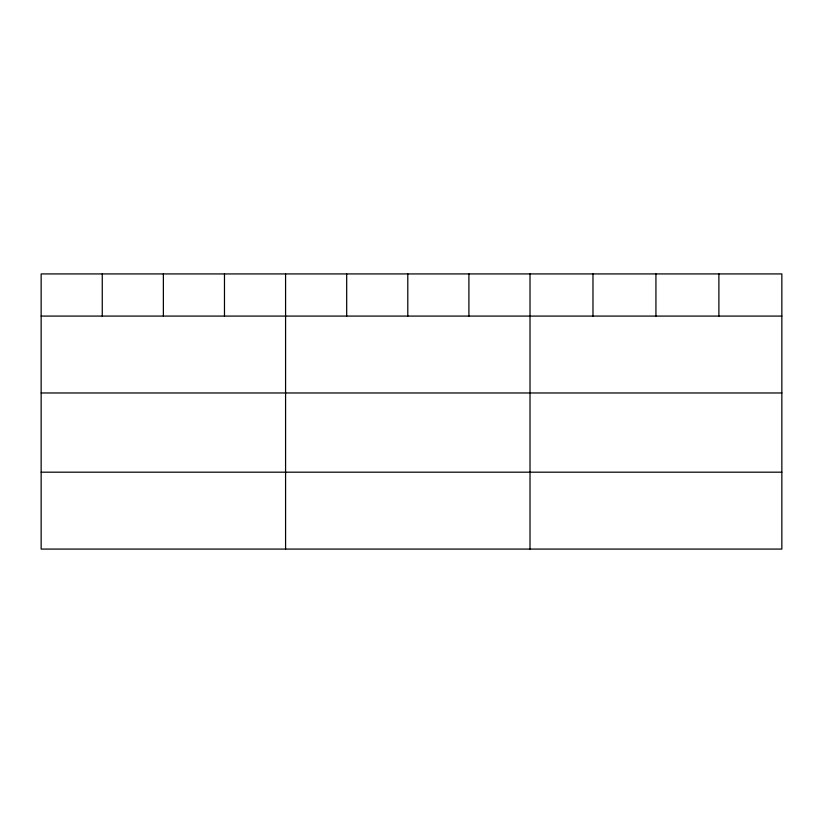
<?xml version="1.0" encoding="UTF-8"?>
<svg xmlns="http://www.w3.org/2000/svg" width="823" height="823" viewBox="0 0 823 823"><rect width="100%" height="100%" fill="white"/><g stroke="black" fill="none" stroke-linecap="round" stroke-linejoin="round"><path stroke-width="1.23" d="M781.85 392.972L781.85 273.925L41.15 273.925L41.15 549.075L781.85 549.075L781.85 392.972L41.15 392.972M41.15 316.083L781.85 316.083M41.15 472.186L781.85 472.186M718.89 273.925L718.89 316.083M655.931 273.925L655.931 316.083M592.971 273.925L592.971 316.083M530.012 273.925L530.012 549.075M468.904 273.925L468.904 316.083M407.796 273.925L407.796 316.083M346.689 273.925L346.689 316.083M285.581 273.925L285.581 549.075M224.473 273.925L224.473 316.083M163.366 273.925L163.366 316.083M102.258 273.925L102.258 316.083"/></g></svg>
